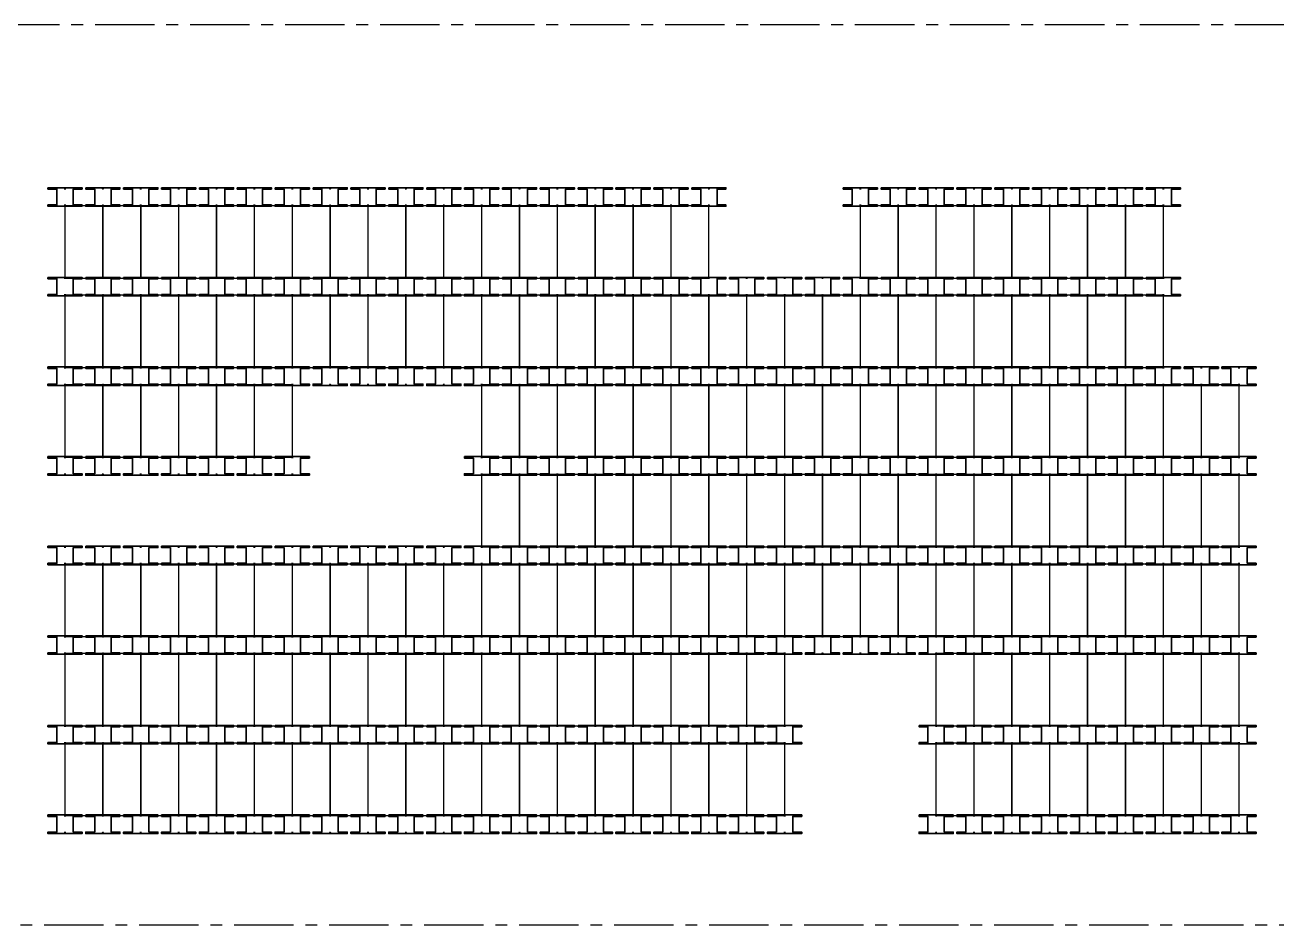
# Model space of a CAD drawing. Header units: inches. Extents: x 3525 to 7451, y 1113 to 2133.
# Drawn here: x 4615 to 5933, y 1185 to 2133 of the extents above; entities that cross this region are included whole.
import ezdxf

# ---------------------------------------------------------------- set-up
doc = ezdxf.new("R2010")
doc.units = ezdxf.units.IN
doc.header["$LTSCALE"] = 50
doc.header["$MEASUREMENT"] = 0
doc.linetypes.add('CENTER', pattern=[2, 1.25, -0.25, 0.25, -0.25])
for name, color, linetype, lineweight in [('E-PANELS', 140, 'Continuous', 30), ('E2-ECOFEET', 254, 'Continuous', 35), ('E3-ECOFEET', 254, 'Continuous', 35)]:
    doc.layers.add(name, color=color, linetype=linetype, lineweight=lineweight)
doc.layers.add('IFI PERIMETER', color=241, linetype='CENTER', plot=False)
doc.layers.get('E2-ECOFEET').off()

# ---------------------------------------------------------------- blocks, each defined once
blk = doc.blocks.new('EF3')
at = {"layer": 'E3-ECOFEET', "color": 5}
for points in [[(0, 0), (0, -1.5), (9.4, -1.5), (9.4, -18.1), (0, -18.1), (0, -19.6), (36, -19.6), (36, -18.1), (26.6, -18.1), (26.6, -1.5), (36, -1.5), (36, 0), (0, 0)], [(8.8, -8.1), (8.9, -8.1)]]:
    blk.add_lwpolyline(points, dxfattribs=at)
at = {"layer": 'E3-ECOFEET'}
for points in [[(17.2, -1), (17.8, -1), (17.8, -0.5)], [(18.2, -0.5), (18.2, -1), (18.8, -1)], [(17.2, -18.5), (17.8, -18.5), (17.8, -19)], [(18.2, -19), (18.2, -18.5), (18.8, -18.5)]]:
    blk.add_lwpolyline(points, dxfattribs=at)
blk = doc.blocks.new('LG 340W 5DEG')
at = {"layer": 'E-PANELS'}
blk.add_lwpolyline([(39.37, -76.88), (0, -76.88), (0, 0), (39.37, 0)], close=True, dxfattribs=at)

msp = doc.modelspace()

# ---------------------------------------------------------------- linework, layer by layer
at = {"layer": 'IFI PERIMETER'}
msp.add_lwpolyline([(7450.9, 2133.4), (4034.8, 2133.4), (4034.8, 1185.4), (7450.9, 1185.4)], close=True, dxfattribs=at)

# ---------------------------------------------------------------- block references
at = {"layer": 'E-PANELS'}
for p in [(4657, 1943.4), (4696.9, 1943.4), (4736.8, 1943.4), (4776.6, 1943.4), (4816.5, 1943.4), (4856.4, 1943.4), (4896.2, 1943.4), (4936.1, 1943.4), (4976, 1943.4), (5015.9, 1943.4), (5055.7, 1943.4), (5095.6, 1943.4), (5135.5, 1943.4), (5175.3, 1943.4), (5215.2, 1943.4), (5255.1, 1943.4), (5294.9, 1943.4), (5494.3, 1943.4), (5534.2, 1943.4), (5574, 1943.4), (5613.9, 1943.4), (5653.8, 1943.4), (5693.6, 1943.4), (5733.5, 1943.4), (5773.4, 1943.4), (4657, 1849.1), (4696.9, 1849.1), (4736.8, 1849.1), (4776.6, 1849.1), (4816.5, 1849.1), (4856.4, 1849.1), (4896.2, 1849.1), (4936.1, 1849.1), (4976, 1849.1), (5015.9, 1849.1), (5055.7, 1849.1), (5095.6, 1849.1), (5135.5, 1849.1), (5175.3, 1849.1), (5215.2, 1849.1), (5255.1, 1849.1), (5294.9, 1849.1), (5334.8, 1849.1), (5374.7, 1849.1), (5414.6, 1849.1), (5454.4, 1849.1), (5494.3, 1849.1), (5534.2, 1849.1), (5574, 1849.1), (5613.9, 1849.1), (5653.8, 1849.1), (5693.6, 1849.1), (5733.5, 1849.1), (5773.4, 1849.1), (4657, 1754.7), (4696.9, 1754.7), (4736.8, 1754.7), (4776.6, 1754.7), (4816.5, 1754.7), (4856.4, 1754.7), (5095.6, 1754.7), (5135.5, 1754.7), (5175.3, 1754.7), (5215.2, 1754.7), (5255.1, 1754.7), (5294.9, 1754.7), (5334.8, 1754.7), (5374.7, 1754.7), (5414.6, 1754.7), (5454.4, 1754.7), (5494.3, 1754.7), (5534.2, 1754.7), (5574, 1754.7), (5613.9, 1754.7), (5653.8, 1754.7), (5693.6, 1754.7), (5733.5, 1754.7), (5773.4, 1754.7), (5813.3, 1754.7), (5853.1, 1754.7), (5095.6, 1660.3), (5135.5, 1660.3), (5175.3, 1660.3), (5215.2, 1660.3), (5255.1, 1660.3), (5294.9, 1660.3), (5334.8, 1660.3), (5374.7, 1660.3), (5414.6, 1660.3), (5454.4, 1660.3), (5494.3, 1660.3), (5534.2, 1660.3), (5574, 1660.3), (5613.9, 1660.3), (5653.8, 1660.3), (5693.6, 1660.3), (5733.5, 1660.3), (5773.4, 1660.3), (5813.3, 1660.3), (5853.1, 1660.3), (4657, 1565.9), (4696.9, 1565.9), (4736.8, 1565.9), (4776.6, 1565.9), (4816.5, 1565.9), (4856.4, 1565.9), (4896.2, 1565.9), (4936.1, 1565.9), (4976, 1565.9), (5015.9, 1565.9), (5055.7, 1565.9), (5095.6, 1565.9), (5135.5, 1565.9), (5175.3, 1565.9), (5215.2, 1565.9), (5255.1, 1565.9), (5294.9, 1565.9), (5334.8, 1565.9), (5374.7, 1565.9), (5414.6, 1565.9), (5454.4, 1565.9), (5494.3, 1565.9), (5534.2, 1565.9), (5574, 1565.9), (5613.9, 1565.9), (5653.8, 1565.9), (5693.6, 1565.9), (5733.5, 1565.9), (5773.4, 1565.9), (5813.3, 1565.9), (5853.1, 1565.9), (4657, 1471.6), (4696.9, 1471.6), (4736.8, 1471.6), (4776.6, 1471.6), (4816.5, 1471.6), (4856.4, 1471.6), (4896.2, 1471.6), (4936.1, 1471.6), (4976, 1471.6), (5015.9, 1471.6), (5055.7, 1471.6), (5095.6, 1471.6), (5135.5, 1471.6), (5175.3, 1471.6), (5215.2, 1471.6), (5255.1, 1471.6), (5294.9, 1471.6), (5334.8, 1471.6), (5374.7, 1471.6), (5574, 1471.6), (5613.9, 1471.6), (5653.8, 1471.6), (5693.6, 1471.6), (5733.5, 1471.6), (5773.4, 1471.6), (5813.3, 1471.6), (5853.1, 1471.6), (4657, 1377.2), (4696.9, 1377.2), (4736.8, 1377.2), (4776.6, 1377.2), (4816.5, 1377.2), (4856.4, 1377.2), (4896.2, 1377.2), (4936.1, 1377.2), (4976, 1377.2), (5015.9, 1377.2), (5055.7, 1377.2), (5095.6, 1377.2), (5135.5, 1377.2), (5175.3, 1377.2), (5215.2, 1377.2), (5255.1, 1377.2), (5294.9, 1377.2), (5334.8, 1377.2), (5374.7, 1377.2), (5574, 1377.2), (5613.9, 1377.2), (5653.8, 1377.2), (5693.6, 1377.2), (5733.5, 1377.2), (5773.4, 1377.2), (5813.3, 1377.2), (5853.1, 1377.2)]:
    msp.add_blockref('LG 340W 5DEG', p, dxfattribs=at)
at = {"layer": 'E2-ECOFEET'}
for p in [(4638.8, 1962), (4678.6, 1962), (4718.5, 1962), (4758.4, 1962), (4798.3, 1962), (4838.1, 1962), (4878, 1962), (4917.9, 1962), (4957.7, 1962), (4997.6, 1962), (5037.5, 1962), (5077.3, 1962), (5117.2, 1962), (5157.1, 1962), (5197, 1962), (5236.8, 1962), (5276.7, 1962), (5316.6, 1962), (5476, 1962), (5515.9, 1962), (5555.8, 1962), (5595.7, 1962), (5635.5, 1962), (5675.4, 1962), (5715.3, 1962), (5755.1, 1962), (5795, 1962), (4638.8, 1867.6), (4678.6, 1867.6), (4718.5, 1867.6), (4758.4, 1867.6), (4798.3, 1867.6), (4838.1, 1867.6), (4878, 1867.6), (4917.9, 1867.6), (4957.7, 1867.6), (4997.6, 1867.6), (5037.5, 1867.6), (5077.3, 1867.6), (5117.2, 1867.6), (5157.1, 1867.6), (5197, 1867.6), (5236.8, 1867.6), (5276.7, 1867.6), (5316.6, 1867.6), (5356.4, 1867.6), (5396.3, 1867.6), (5436.2, 1867.6), (5476, 1867.6), (5515.9, 1867.6), (5555.8, 1867.6), (5595.7, 1867.6), (5635.5, 1867.6), (5675.4, 1867.6), (5715.3, 1867.6), (5755.1, 1867.6), (5795, 1867.6), (4638.8, 1773.2), (4678.6, 1773.2), (4718.5, 1773.2), (4758.4, 1773.2), (4798.3, 1773.2), (4838.1, 1773.2), (4878, 1773.2), (4917.9, 1773.2), (4957.7, 1773.2), (4997.6, 1773.2), (5037.5, 1773.2), (5077.3, 1773.2), (5117.2, 1773.2), (5157.1, 1773.2), (5197, 1773.2), (5236.8, 1773.2), (5276.7, 1773.2), (5316.6, 1773.2), (5356.4, 1773.2), (5396.3, 1773.2), (5436.2, 1773.2), (5476, 1773.2), (5515.9, 1773.2), (5555.8, 1773.2), (5595.7, 1773.2), (5635.5, 1773.2), (5675.4, 1773.2), (5715.3, 1773.2), (5755.1, 1773.2), (5795, 1773.2), (5834.9, 1773.2), (5874.7, 1773.2), (4638.8, 1678.8), (4678.6, 1678.8), (4718.5, 1678.8), (4758.4, 1678.8), (4798.3, 1678.8), (4838.1, 1678.8), (4878, 1678.8), (5077.3, 1678.8), (5117.2, 1678.8), (5157.1, 1678.8), (5197, 1678.8), (5236.8, 1678.8), (5276.7, 1678.8), (5316.6, 1678.8), (5356.4, 1678.8), (5396.3, 1678.8), (5436.2, 1678.8), (5476, 1678.8), (5515.9, 1678.8), (5555.8, 1678.8), (5595.7, 1678.8), (5635.5, 1678.8), (5675.4, 1678.8), (5715.3, 1678.8), (5755.1, 1678.8), (5795, 1678.8), (5834.9, 1678.8), (5874.7, 1678.8), (4638.8, 1584.5), (4678.6, 1584.5), (4718.5, 1584.5), (4758.4, 1584.5), (4798.3, 1584.5), (4838.1, 1584.5), (4878, 1584.5), (4917.9, 1584.5), (4957.7, 1584.5), (4997.6, 1584.5), (5037.5, 1584.5), (5077.3, 1584.5), (5117.2, 1584.5), (5157.1, 1584.5), (5197, 1584.5), (5236.8, 1584.5), (5276.7, 1584.5), (5316.6, 1584.5), (5356.4, 1584.5), (5396.3, 1584.5), (5436.2, 1584.5), (5476, 1584.5), (5515.9, 1584.5), (5555.8, 1584.5), (5595.7, 1584.5), (5635.5, 1584.5), (5675.4, 1584.5), (5715.3, 1584.5), (5755.1, 1584.5), (5795, 1584.5), (5834.9, 1584.5), (5874.7, 1584.5), (4638.8, 1490.1), (4678.6, 1490.1), (4718.5, 1490.1), (4758.4, 1490.1), (4798.3, 1490.1), (4838.1, 1490.1), (4878, 1490.1), (4917.9, 1490.1), (4957.7, 1490.1), (4997.6, 1490.1), (5037.5, 1490.1), (5077.3, 1490.1), (5117.2, 1490.1), (5157.1, 1490.1), (5197, 1490.1), (5236.8, 1490.1), (5276.7, 1490.1), (5316.6, 1490.1), (5356.4, 1490.1), (5396.3, 1490.1), (5436.2, 1490.1), (5476, 1490.1), (5515.9, 1490.1), (5555.8, 1490.1), (5595.7, 1490.1), (5635.5, 1490.1), (5675.4, 1490.1), (5715.3, 1490.1), (5755.1, 1490.1), (5795, 1490.1), (5834.9, 1490.1), (5874.7, 1490.1), (4638.8, 1395.7), (4678.6, 1395.7), (4718.5, 1395.7), (4758.4, 1395.7), (4798.3, 1395.7), (4838.1, 1395.7), (4878, 1395.7), (4917.9, 1395.7), (4957.7, 1395.7), (4997.6, 1395.7), (5037.5, 1395.7), (5077.3, 1395.7), (5117.2, 1395.7), (5157.1, 1395.7), (5197, 1395.7), (5236.8, 1395.7), (5276.7, 1395.7), (5316.6, 1395.7), (5356.4, 1395.7), (5396.3, 1395.7), (5555.8, 1395.7), (5595.7, 1395.7), (5635.5, 1395.7), (5675.4, 1395.7), (5715.3, 1395.7), (5755.1, 1395.7), (5795, 1395.7), (5834.9, 1395.7), (5874.7, 1395.7), (4638.8, 1301.3), (4678.6, 1301.3), (4718.5, 1301.3), (4758.4, 1301.3), (4798.3, 1301.3), (4838.1, 1301.3), (4878, 1301.3), (4917.9, 1301.3), (4957.7, 1301.3), (4997.6, 1301.3), (5037.5, 1301.3), (5077.3, 1301.3), (5117.2, 1301.3), (5157.1, 1301.3), (5197, 1301.3), (5236.8, 1301.3), (5276.7, 1301.3), (5316.6, 1301.3), (5356.4, 1301.3), (5396.3, 1301.3), (5555.8, 1301.3), (5595.7, 1301.3), (5635.5, 1301.3), (5675.4, 1301.3), (5715.3, 1301.3), (5755.1, 1301.3), (5795, 1301.3), (5834.9, 1301.3), (5874.7, 1301.3)]:
    msp.add_blockref('EF3', p, dxfattribs=at)

doc.saveas('drawing.dxf')
